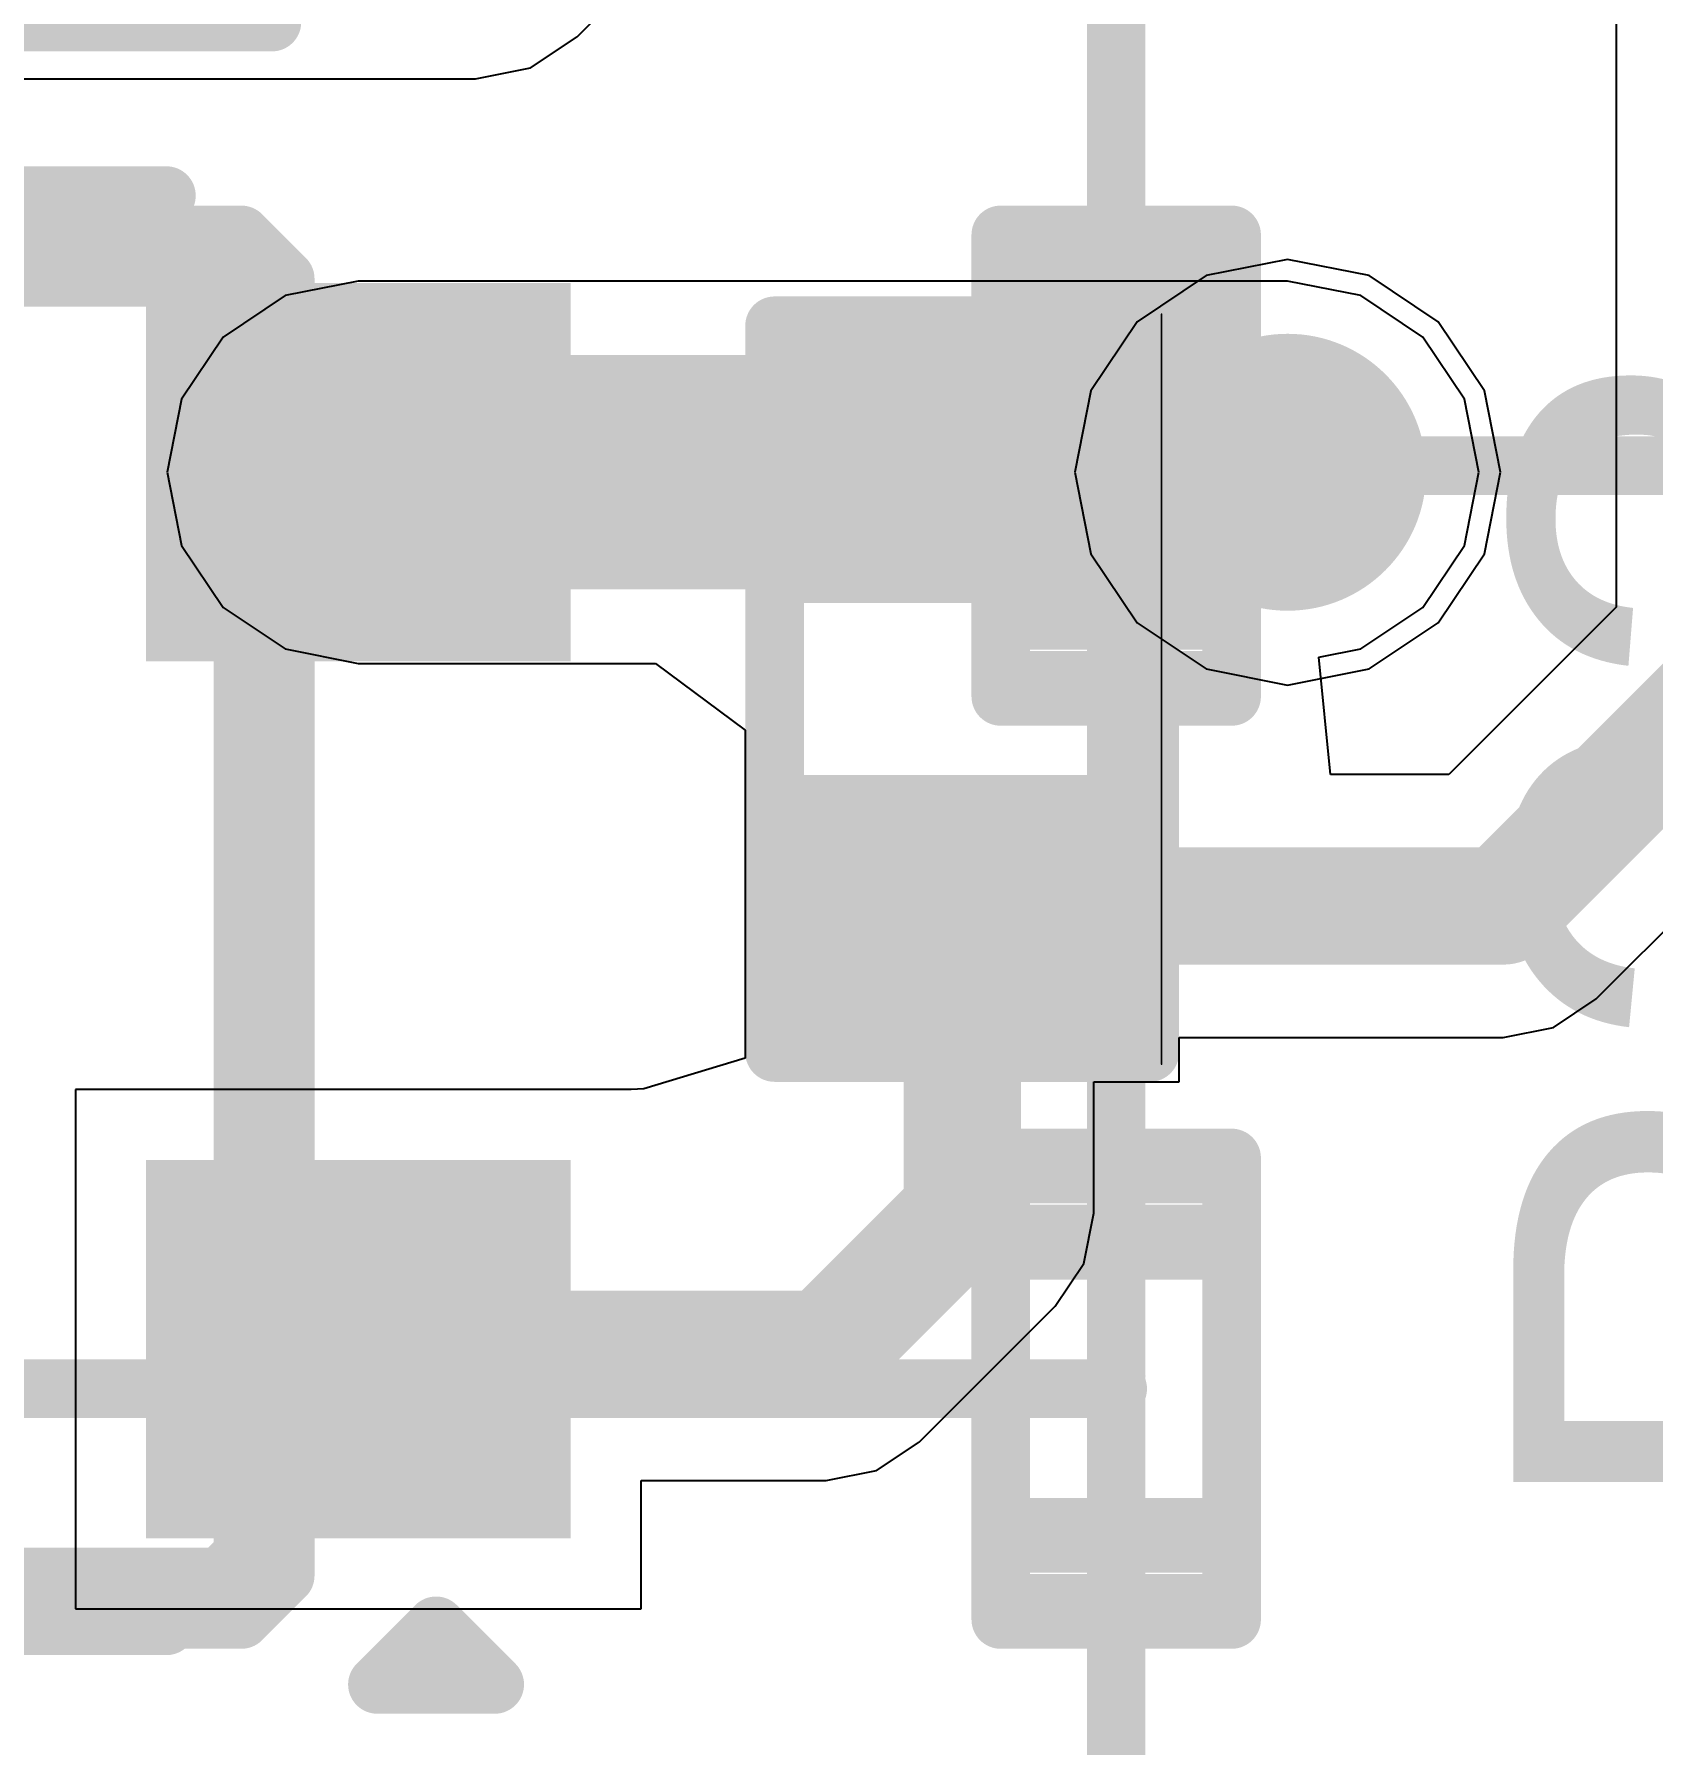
# Model space of a CAD drawing. Header units: millimetres. Extents: x -16 to 330, y -45 to 150.
# Drawn here: x 8.163 to 11.669, y 58.487 to 62.194 of the extents above; entities that cross this region are included whole.
import ezdxf

# ---------------------------------------------------------------- set-up
doc = ezdxf.new("R2010")
doc.units = ezdxf.units.MM
for name, color, linetype in [('BottomLayer', 5, 'Continuous'), ('BottomSolder', 6, 'Continuous'), ('DrillDrawing', 1, 'Continuous'), ('Mechanical13', 56, 'Continuous'), ('MidLayer1', 16, 'Continuous'), ('MidLayer2', 76, 'Continuous'), ('TopLayer', 1, 'Continuous'), ('TopOverlay', 2, 'Continuous'), ('TopPaste', 8, 'Continuous'), ('TopSolder', 216, 'Continuous'), ('ViaHoleLayer', 16, 'Continuous')]:
    doc.layers.add(name, color=color, linetype=linetype)
doc.styles.add('Arial', font='arial.ttf', dxfattribs={"height": 0.2})

# ---------------------------------------------------------------- blocks, each defined once
blk = doc.blocks.new('R___0402_88')
at = {"layer": 'TopLayer'}
for points in [[(-0.6985, -0.3175), (-0.6985, 0.3175), (-0.2413, 0.3175), (-0.2413, -0.3175)], [(0.2413, -0.3175), (0.2413, 0.3175), (0.6985, 0.3175), (0.6985, -0.3175)]]:
    blk.add_hatch(color=1, dxfattribs=at).paths.add_polyline_path(points)
at = {"layer": 'TopPaste'}
for points in [[(-0.6985, -0.3175), (-0.6985, 0.3175), (-0.2413, 0.3175), (-0.2413, -0.3175)], [(0.2413, -0.3175), (0.2413, 0.3175), (0.6985, 0.3175), (0.6985, -0.3175)]]:
    blk.add_hatch(color=8, dxfattribs=at).paths.add_polyline_path(points)
at = {"layer": 'TopSolder'}
for points in [[(-0.7535, -0.3725), (-0.7535, 0.3725), (-0.1863, 0.3725), (-0.1863, -0.3725)], [(0.1863, -0.3725), (0.1863, 0.3725), (0.7535, 0.3725), (0.7535, -0.3725)]]:
    blk.add_hatch(color=216, dxfattribs=at).paths.add_polyline_path(points)
at = {"layer": 'TopOverlay'}
for points, const_width in [([(-0.7874, 0.4064), (0.7874, 0.4064)], 0.127), ([(-0.7874, 0.4064), (-0.7874, -0.4064)], 0.127), ([(0.7874, 0.4064), (0.7874, -0.4064)], 0.127), ([(-0.7874, -0.4064), (0.7874, -0.4064)], 0.127), ([(-0.8128, -0.4318), (0.8128, -0.4318)], 0.00323)]:
    blk.add_lwpolyline(points, dxfattribs=dict(at, const_width=const_width))
for points, const_width in [([(-0.8191, 0.4064, 1), (-0.7556, 0.4064, 1)], 0.0635), ([(-0.8191, 0.4064, 1), (-0.7556, 0.4064, 1)], 0.0635), ([(0.7556, 0.4064, 1), (0.8191, 0.4064, 1)], 0.0635), ([(0.7556, 0.4064, 1), (0.8191, 0.4064, 1)], 0.0635), ([(-0.8191, -0.4064, 1), (-0.7556, -0.4064, 1)], 0.0635), ([(-0.8191, -0.4064, 1), (-0.7556, -0.4064, 1)], 0.0635), ([(0.7556, -0.4064, 1), (0.8191, -0.4064, 1)], 0.0635), ([(0.7556, -0.4064, 1), (0.8191, -0.4064, 1)], 0.0635), ([(-0.8136, -0.4318, 1), (-0.812, -0.4318, 1)], 0.00161), ([(0.812, -0.4318, 1), (0.8136, -0.4318, 1)], 0.00161)]:
    blk.add_lwpolyline(points, format="xyb", close=True, dxfattribs=dict(at, const_width=const_width))
blk = doc.blocks.new('S___23_112')
at = {"layer": 'TopLayer'}
for points in [[(-0.41, 1.46), (0.41, 1.46), (0.41, 0.54), (-0.41, 0.54)], [(-1.36, -0.54), (-0.54, -0.54), (-0.54, -1.46), (-1.36, -1.46)], [(0.54, -0.54), (1.36, -0.54), (1.36, -1.46), (0.54, -1.46)]]:
    blk.add_hatch(color=1, dxfattribs=at).paths.add_polyline_path(points)
at = {"layer": 'TopPaste'}
for points in [[(-0.41, 1.46), (0.41, 1.46), (0.41, 0.54), (-0.41, 0.54)], [(-1.36, -0.54), (-0.54, -0.54), (-0.54, -1.46), (-1.36, -1.46)], [(0.54, -0.54), (1.36, -0.54), (1.36, -1.46), (0.54, -1.46)]]:
    blk.add_hatch(color=8, dxfattribs=at).paths.add_polyline_path(points)
at = {"layer": 'TopSolder'}
for points in [[(-0.41, 1.46), (0.41, 1.46), (0.41, 0.54), (-0.41, 0.54)], [(-1.36, -0.54), (-0.54, -0.54), (-0.54, -1.46), (-1.36, -1.46)], [(0.54, -0.54), (1.36, -0.54), (1.36, -1.46), (0.54, -1.46)]]:
    blk.add_hatch(color=216, dxfattribs=at).paths.add_polyline_path(points)
at = {"layer": 'TopOverlay', "const_width": 0.127}
for points in [[(-1.5494, -0.5842), (-1.5494, 0.8128)], [(-0.5588, 0.8128), (-1.5494, 0.8128)], [(1.5494, 0.8128), (0.5588, 0.8128)], [(1.5494, -0.5842), (1.5494, 0.8128)], [(0.3302, -0.7874), (-0.3302, -0.7874)], [(-1.5494, -1.1684), (-1.6764, -1.0414)], [(-1.6764, -1.2954), (-1.6764, -1.0414)], [(-1.6764, -1.2954), (-1.5494, -1.1684)]]:
    blk.add_lwpolyline(points, dxfattribs=at)
at = {"layer": 'TopOverlay', "const_width": 0.0635}
for points in [[(-1.5812, 0.8128, 1), (-1.5176, 0.8128, 1)], [(-1.5812, 0.8128, 1), (-1.5176, 0.8128, 1)], [(-0.5905, 0.8128, 1), (-0.5271, 0.8128, 1)], [(0.5271, 0.8128, 1), (0.5905, 0.8128, 1)], [(1.5176, 0.8128, 1), (1.5812, 0.8128, 1)], [(1.5176, 0.8128, 1), (1.5812, 0.8128, 1)], [(-1.5812, -0.5842, 1), (-1.5176, -0.5842, 1)], [(1.5176, -0.5842, 1), (1.5812, -0.5842, 1)], [(-0.3619, -0.7874, 1), (-0.2984, -0.7874, 1)], [(0.2984, -0.7874, 1), (0.3619, -0.7874, 1)], [(-1.7082, -1.0414, 1), (-1.6446, -1.0414, 1)], [(-1.7082, -1.0414, 1), (-1.6446, -1.0414, 1)], [(-1.5812, -1.1684, 1), (-1.5176, -1.1684, 1)], [(-1.5812, -1.1684, 1), (-1.5176, -1.1684, 1)], [(-1.7082, -1.2954, 1), (-1.6446, -1.2954, 1)], [(-1.7082, -1.2954, 1), (-1.6446, -1.2954, 1)]]:
    blk.add_lwpolyline(points, format="xyb", close=True, dxfattribs=at)
blk = doc.blocks.new('S___23_115')
at = {"layer": 'TopLayer'}
for points in [[(-0.41, 1.46), (0.41, 1.46), (0.41, 0.54), (-0.41, 0.54)], [(-1.36, -0.54), (-0.54, -0.54), (-0.54, -1.46), (-1.36, -1.46)], [(0.54, -0.54), (1.36, -0.54), (1.36, -1.46), (0.54, -1.46)]]:
    blk.add_hatch(color=1, dxfattribs=at).paths.add_polyline_path(points)
at = {"layer": 'TopPaste'}
for points in [[(-0.41, 1.46), (0.41, 1.46), (0.41, 0.54), (-0.41, 0.54)], [(-1.36, -0.54), (-0.54, -0.54), (-0.54, -1.46), (-1.36, -1.46)], [(0.54, -0.54), (1.36, -0.54), (1.36, -1.46), (0.54, -1.46)]]:
    blk.add_hatch(color=8, dxfattribs=at).paths.add_polyline_path(points)
at = {"layer": 'TopSolder'}
for points in [[(-0.41, 1.46), (0.41, 1.46), (0.41, 0.54), (-0.41, 0.54)], [(-1.36, -0.54), (-0.54, -0.54), (-0.54, -1.46), (-1.36, -1.46)], [(0.54, -0.54), (1.36, -0.54), (1.36, -1.46), (0.54, -1.46)]]:
    blk.add_hatch(color=216, dxfattribs=at).paths.add_polyline_path(points)
at = {"layer": 'TopOverlay', "const_width": 0.127}
for points in [[(-1.5494, 0.8128), (-0.5588, 0.8128)], [(-1.5494, 0.8128), (-1.5494, -0.5842)], [(0.5588, 0.8128), (1.5494, 0.8128)], [(1.5494, 0.8128), (1.5494, -0.5842)], [(-0.3302, -0.7874), (0.3302, -0.7874)], [(-1.6764, -1.0414), (-1.6764, -1.2954)], [(-1.6764, -1.0414), (-1.5494, -1.1684)], [(-1.5494, -1.1684), (-1.6764, -1.2954)]]:
    blk.add_lwpolyline(points, dxfattribs=at)
at = {"layer": 'TopOverlay', "const_width": 0.0635}
for points in [[(-1.5812, 0.8128, 1), (-1.5176, 0.8128, 1)], [(-1.5812, 0.8128, 1), (-1.5176, 0.8128, 1)], [(-0.5905, 0.8128, 1), (-0.5271, 0.8128, 1)], [(0.5271, 0.8128, 1), (0.5905, 0.8128, 1)], [(1.5176, 0.8128, 1), (1.5812, 0.8128, 1)], [(1.5176, 0.8128, 1), (1.5812, 0.8128, 1)], [(-1.5812, -0.5842, 1), (-1.5176, -0.5842, 1)], [(1.5176, -0.5842, 1), (1.5812, -0.5842, 1)], [(-0.3619, -0.7874, 1), (-0.2984, -0.7874, 1)], [(0.2984, -0.7874, 1), (0.3619, -0.7874, 1)], [(-1.7082, -1.0414, 1), (-1.6446, -1.0414, 1)], [(-1.7082, -1.0414, 1), (-1.6446, -1.0414, 1)], [(-1.5812, -1.1684, 1), (-1.5176, -1.1684, 1)], [(-1.5812, -1.1684, 1), (-1.5176, -1.1684, 1)], [(-1.7082, -1.2954, 1), (-1.6446, -1.2954, 1)], [(-1.7082, -1.2954, 1), (-1.6446, -1.2954, 1)]]:
    blk.add_lwpolyline(points, format="xyb", close=True, dxfattribs=at)

msp = doc.modelspace()

# ---------------------------------------------------------------- hatches: boundary and pattern name
at = {"layer": 'BottomLayer'}
h = msp.add_hatch(color=5, dxfattribs=at)
edge = h.paths.add_edge_path()
edge.add_arc((10.8775, 61.2445), 0.3, 0, 360)
at = {"layer": 'BottomSolder'}
h = msp.add_hatch(color=6, dxfattribs=at)
edge = h.paths.add_edge_path()
edge.add_arc((10.8775, 61.2445), 0.15, 0, 360)
at = {"layer": 'MidLayer1'}
h = msp.add_hatch(color=16, dxfattribs=at)
edge = h.paths.add_edge_path()
edge.add_arc((10.8775, 61.2445), 0.3, 0, 360)
at = {"layer": 'MidLayer2'}
h = msp.add_hatch(color=76, dxfattribs=at)
edge = h.paths.add_edge_path()
edge.add_arc((10.8775, 61.2445), 0.3, 0, 360)
at = {"layer": 'TopLayer'}
h = msp.add_hatch(color=1, dxfattribs=at)
edge = h.paths.add_edge_path()
edge.add_arc((10.8775, 61.2445), 0.3, 0, 360)
at = {"layer": 'TopSolder'}
h = msp.add_hatch(color=216, dxfattribs=at)
edge = h.paths.add_edge_path()
edge.add_arc((10.8775, 61.2445), 0.15, 0, 360)
at = {"layer": 'ViaHoleLayer'}
h = msp.add_hatch(color=16, dxfattribs=at)
edge = h.paths.add_edge_path()
edge.add_arc((10.8775, 61.2445), 0.15, 0, 360)

# ---------------------------------------------------------------- linework, layer by layer
at = {"layer": 'BottomLayer'}
for p, q in [((9.3383, 62.1881), (10.2485, 63.0982)), ((9.2375, 62.1207), (9.3383, 62.1881)), ((9.1186, 62.097), (9.2375, 62.1207)), ((7.8486, 62.097), (9.1186, 62.097))]:
    msp.add_line(p, q, dxfattribs=at)
at = {"layer": 'DrillDrawing', "const_width": 0.0508}
for points in [[(10.6235, 61.2445), (10.8775, 61.4985)], [(10.8775, 61.4985), (11.1315, 61.2445)], [(10.6235, 61.2445), (10.8775, 60.9905)], [(10.8775, 60.9905), (11.1315, 61.2445)]]:
    msp.add_lwpolyline(points, dxfattribs=at)
at = {"layer": 'DrillDrawing', "const_width": 0.0254}
for points in [[(10.8648, 61.4985, 1), (10.8902, 61.4985, 1)], [(10.8648, 61.4985, 1), (10.8902, 61.4985, 1)], [(10.6108, 61.2445, 1), (10.6362, 61.2445, 1)], [(10.6108, 61.2445, 1), (10.6362, 61.2445, 1)], [(11.1188, 61.2445, 1), (11.1442, 61.2445, 1)], [(11.1188, 61.2445, 1), (11.1442, 61.2445, 1)], [(10.8648, 60.9905, 1), (10.8902, 60.9905, 1)], [(10.8648, 60.9905, 1), (10.8902, 60.9905, 1)]]:
    msp.add_lwpolyline(points, format="xyb", close=True, dxfattribs=at)
at = {"layer": 'Mechanical13', "const_width": 0.127}
for points in [[(10.5062, 61.2864), (10.5062, 65.2588)], [(10.5062, 61.2864), (10.5062, 65.2588)], [(10.5062, 59.2864), (10.5062, 63.2588)], [(10.5062, 59.2588), (10.5062, 63.2312)], [(10.5062, 59.2588), (10.5062, 63.2312)], [(10.5062, 59.2864), (10.5062, 62.6872)], [(7.4012, 61.7588), (8.6112, 61.7588)], [(8.5654, 61.6671), (8.6112, 61.7588)], [(8.6112, 61.7588), (8.7062, 61.6638)], [(10.2562, 61.7588), (10.7562, 61.7588)], [(10.2562, 61.7238), (10.2562, 61.7588)], [(10.7562, 61.7238), (10.7562, 61.7588)], [(7.4137, 61.7338), (8.5987, 61.7338)], [(8.5987, 61.7338), (8.6812, 61.6513)], [(10.2562, 61.7238), (10.7562, 61.7238)], [(10.2562, 61.5938), (10.2562, 61.7238)], [(10.7562, 61.5938), (10.7562, 61.7238)], [(7.4471, 61.6671), (8.5654, 61.6671)], [(8.5654, 61.6671), (8.6145, 61.6179)], [(8.6145, 61.6179), (8.7062, 61.6638)], [(8.6812, 58.8663), (8.6812, 61.6513)], [(8.7062, 58.8538), (8.7062, 61.6638)], [(8.6145, 58.8997), (8.6145, 61.6179)], [(10.2562, 61.5938), (10.7562, 61.5938)], [(10.2562, 61.5588), (10.2562, 61.5938)], [(10.7562, 61.5588), (10.7562, 61.5938)], [(10.2562, 61.5588), (10.7562, 61.5588)], [(10.2562, 60.9588), (10.2562, 61.5588)], [(10.7562, 60.9588), (10.7562, 61.5588)], [(8.6812, 61.4088), (8.7062, 61.4088)], [(8.7062, 61.4088), (8.9562, 61.4088)], [(8.9562, 61.4088), (9.0562, 61.4088)], [(8.9562, 61.0088), (8.9562, 61.4088)], [(9.0562, 61.4088), (9.2562, 61.4088)], [(9.0562, 61.0088), (9.0562, 61.4088)], [(9.2562, 61.0088), (9.2562, 61.4088)], [(10.5062, 61.2588), (18.451, 61.2588)], [(10.5062, 61.2588), (18.451, 61.2588)], [(10.5062, 57.2864), (10.5062, 61.2588)], [(10.5062, 57.2864), (10.5062, 61.2588)], [(10.5062, 57.2588), (10.5062, 61.2312)], [(10.5062, 57.2588), (10.5062, 61.2312)], [(8.6812, 61.0088), (8.7062, 61.0088)], [(8.7062, 61.0088), (8.9562, 61.0088)], [(8.9562, 61.0088), (9.0562, 61.0088)], [(9.0562, 61.0088), (9.2562, 61.0088)], [(10.2562, 60.9588), (10.7562, 60.9588)], [(10.2562, 60.9238), (10.2562, 60.9588)], [(10.7562, 60.9238), (10.7562, 60.9588)], [(10.2562, 60.9238), (10.7562, 60.9238)], [(10.2562, 60.7938), (10.2562, 60.9238)], [(10.7562, 60.7938), (10.7562, 60.9238)], [(10.2562, 60.7938), (10.7562, 60.7938)], [(10.2562, 60.7588), (10.2562, 60.7938)], [(10.7562, 60.7588), (10.7562, 60.7938)], [(10.2562, 60.7588), (10.7562, 60.7588)], [(10.2562, 59.7588), (10.7562, 59.7588)], [(10.2562, 59.7238), (10.2562, 59.7588)], [(10.7562, 59.7238), (10.7562, 59.7588)], [(10.2562, 59.7238), (10.7562, 59.7238)], [(10.2562, 59.5938), (10.2562, 59.7238)], [(10.7562, 59.5938), (10.7562, 59.7238)], [(10.2562, 59.5938), (10.7562, 59.5938)], [(10.2562, 59.5588), (10.2562, 59.5938)], [(10.7562, 59.5588), (10.7562, 59.5938)], [(10.2562, 59.5588), (10.7562, 59.5588)], [(10.2562, 58.9588), (10.2562, 59.5588)], [(10.7562, 58.9588), (10.7562, 59.5588)], [(8.6812, 59.5088), (8.7062, 59.5088)], [(8.7062, 59.5088), (8.9562, 59.5088)], [(8.9562, 59.5088), (9.0562, 59.5088)], [(8.9562, 59.1088), (8.9562, 59.5088)], [(9.0562, 59.5088), (9.2562, 59.5088)], [(9.0562, 59.1088), (9.0562, 59.5088)], [(9.2562, 59.1088), (9.2562, 59.5088)], [(2.5615, 59.2588), (10.5062, 59.2588)], [(2.5615, 59.2588), (10.5062, 59.2588)], [(8.6812, 59.1088), (8.7062, 59.1088)], [(8.7062, 59.1088), (8.9562, 59.1088)], [(8.9562, 59.1088), (9.0562, 59.1088)], [(9.0562, 59.1088), (9.2562, 59.1088)], [(10.2562, 58.9588), (10.7562, 58.9588)], [(10.2562, 58.9238), (10.2562, 58.9588)], [(10.7562, 58.9238), (10.7562, 58.9588)], [(10.2562, 58.9238), (10.7562, 58.9238)], [(10.2562, 58.7938), (10.2562, 58.9238)], [(10.7562, 58.7938), (10.7562, 58.9238)], [(8.5654, 58.8506), (8.6145, 58.8997)], [(8.5987, 58.7838), (8.6812, 58.8663)], [(8.6145, 58.8997), (8.7062, 58.8538)], [(7.4471, 58.8506), (8.5654, 58.8506)], [(8.5654, 58.8506), (8.6112, 58.7588)], [(8.6112, 58.7588), (8.7062, 58.8538)], [(10.2562, 58.7938), (10.7562, 58.7938)], [(10.2562, 58.7588), (10.2562, 58.7938)], [(10.7562, 58.7588), (10.7562, 58.7938)], [(7.4012, 58.7588), (8.6112, 58.7588)], [(7.4137, 58.7838), (8.5987, 58.7838)], [(10.2562, 58.7588), (10.7562, 58.7588)]]:
    msp.add_lwpolyline(points, dxfattribs=at)
at = {"layer": 'Mechanical13'}
for points, const_width in [([(8.5795, 61.7588, 1), (8.643, 61.7588, 1)], 0.0635), ([(8.5795, 61.7588, 1), (8.643, 61.7588, 1)], 0.0635), ([(8.5795, 61.7588, 1), (8.643, 61.7588, 1)], 0.0635), ([(10.2245, 61.7588, 1), (10.288, 61.7588, 1)], 0.0635), ([(10.2245, 61.7588, 1), (10.288, 61.7588, 1)], 0.0635), ([(10.7245, 61.7588, 1), (10.788, 61.7588, 1)], 0.0635), ([(10.7245, 61.7588, 1), (10.788, 61.7588, 1)], 0.0635), ([(8.567, 61.7338, 1), (8.6305, 61.7338, 1)], 0.0635), ([(8.567, 61.7338, 1), (8.6305, 61.7338, 1)], 0.0635), ([(10.2245, 61.7238, 1), (10.288, 61.7238, 1)], 0.0635), ([(10.2245, 61.7238, 1), (10.288, 61.7238, 1)], 0.0635), ([(10.2245, 61.7238, 1), (10.288, 61.7238, 1)], 0.0635), ([(10.7245, 61.7238, 1), (10.788, 61.7238, 1)], 0.0635), ([(10.7245, 61.7238, 1), (10.788, 61.7238, 1)], 0.0635), ([(10.7245, 61.7238, 1), (10.788, 61.7238, 1)], 0.0635), ([(8.5336, 61.6671, 1), (8.5971, 61.6671, 1)], 0.0635), ([(8.5336, 61.6671, 1), (8.5971, 61.6671, 1)], 0.0635), ([(8.5336, 61.6671, 1), (8.5971, 61.6671, 1)], 0.0635), ([(8.6495, 61.6513, 1), (8.713, 61.6513, 1)], 0.0635), ([(8.6495, 61.6513, 1), (8.713, 61.6513, 1)], 0.0635), ([(8.6745, 61.6638, 1), (8.738, 61.6638, 1)], 0.0635), ([(8.6745, 61.6638, 1), (8.738, 61.6638, 1)], 0.0635), ([(8.6745, 61.6638, 1), (8.738, 61.6638, 1)], 0.0635), ([(8.5827, 61.6179, 1), (8.6462, 61.6179, 1)], 0.0635), ([(8.5827, 61.6179, 1), (8.6462, 61.6179, 1)], 0.0635), ([(8.5827, 61.6179, 1), (8.6462, 61.6179, 1)], 0.0635), ([(10.2245, 61.5938, 1), (10.288, 61.5938, 1)], 0.0635), ([(10.2245, 61.5938, 1), (10.288, 61.5938, 1)], 0.0635), ([(10.2245, 61.5938, 1), (10.288, 61.5938, 1)], 0.0635), ([(10.7245, 61.5938, 1), (10.788, 61.5938, 1)], 0.0635), ([(10.7245, 61.5938, 1), (10.788, 61.5938, 1)], 0.0635), ([(10.7245, 61.5938, 1), (10.788, 61.5938, 1)], 0.0635), ([(10.2245, 61.5588, 1), (10.288, 61.5588, 1)], 0.0635), ([(10.2245, 61.5588, 1), (10.288, 61.5588, 1)], 0.0635), ([(10.2245, 61.5588, 1), (10.288, 61.5588, 1)], 0.0635), ([(10.7245, 61.5588, 1), (10.788, 61.5588, 1)], 0.0635), ([(10.7245, 61.5588, 1), (10.788, 61.5588, 1)], 0.0635), ([(10.7245, 61.5588, 1), (10.788, 61.5588, 1)], 0.0635), ([(8.6495, 61.4088, 1), (8.713, 61.4088, 1)], 0.0635), ([(8.6745, 61.4088, 1), (8.738, 61.4088, 1)], 0.0635), ([(8.6745, 61.4088, 1), (8.738, 61.4088, 1)], 0.0635), ([(8.9245, 61.4088, 1), (8.988, 61.4088, 1)], 0.0635), ([(8.9245, 61.4088, 1), (8.988, 61.4088, 1)], 0.0635), ([(8.9245, 61.4088, 1), (8.988, 61.4088, 1)], 0.0635), ([(9.0245, 61.4088, 1), (9.088, 61.4088, 1)], 0.0635), ([(9.0245, 61.4088, 1), (9.088, 61.4088, 1)], 0.0635), ([(9.0245, 61.4088, 1), (9.088, 61.4088, 1)], 0.0635), ([(9.2245, 61.4088, 1), (9.288, 61.4088, 1)], 0.0635), ([(9.2245, 61.4088, 1), (9.288, 61.4088, 1)], 0.0635), ([(10.4745, 61.2864, 1), (10.538, 61.2864, 1)], 0.0635), ([(10.4745, 61.2864, 1), (10.538, 61.2864, 1)], 0.0635), ([(10.5094, 61.2588, 1), (10.5031, 61.2588, 1)], 0.127), ([(10.5094, 61.2588, 1), (10.5031, 61.2588, 1)], 0.127), ([(10.4713, 61.2588, 1), (10.5348, 61.2588, 1)], 0.0635), ([(10.4713, 61.2588, 1), (10.5348, 61.2588, 1)], 0.0635), ([(10.4745, 61.2588, 1), (10.538, 61.2588, 1)], 0.0635), ([(10.4745, 61.2588, 1), (10.538, 61.2588, 1)], 0.0635), ([(10.4745, 61.2588, 1), (10.538, 61.2588, 1)], 0.0635), ([(10.4745, 61.2588, 1), (10.538, 61.2588, 1)], 0.0635), ([(10.4777, 61.2588, 1), (10.5412, 61.2588, 1)], 0.0635), ([(10.4777, 61.2588, 1), (10.5412, 61.2588, 1)], 0.0635), ([(10.4745, 61.2312, 1), (10.538, 61.2312, 1)], 0.0635), ([(10.4745, 61.2312, 1), (10.538, 61.2312, 1)], 0.0635), ([(8.6495, 61.0088, 1), (8.713, 61.0088, 1)], 0.0635), ([(8.6745, 61.0088, 1), (8.738, 61.0088, 1)], 0.0635), ([(8.6745, 61.0088, 1), (8.738, 61.0088, 1)], 0.0635), ([(8.9245, 61.0088, 1), (8.988, 61.0088, 1)], 0.0635), ([(8.9245, 61.0088, 1), (8.988, 61.0088, 1)], 0.0635), ([(8.9245, 61.0088, 1), (8.988, 61.0088, 1)], 0.0635), ([(9.0245, 61.0088, 1), (9.088, 61.0088, 1)], 0.0635), ([(9.0245, 61.0088, 1), (9.088, 61.0088, 1)], 0.0635), ([(9.0245, 61.0088, 1), (9.088, 61.0088, 1)], 0.0635), ([(9.2245, 61.0088, 1), (9.288, 61.0088, 1)], 0.0635), ([(9.2245, 61.0088, 1), (9.288, 61.0088, 1)], 0.0635), ([(10.2245, 60.9588, 1), (10.288, 60.9588, 1)], 0.0635), ([(10.2245, 60.9588, 1), (10.288, 60.9588, 1)], 0.0635), ([(10.2245, 60.9588, 1), (10.288, 60.9588, 1)], 0.0635), ([(10.7245, 60.9588, 1), (10.788, 60.9588, 1)], 0.0635), ([(10.7245, 60.9588, 1), (10.788, 60.9588, 1)], 0.0635), ([(10.7245, 60.9588, 1), (10.788, 60.9588, 1)], 0.0635), ([(10.2245, 60.9238, 1), (10.288, 60.9238, 1)], 0.0635), ([(10.2245, 60.9238, 1), (10.288, 60.9238, 1)], 0.0635), ([(10.2245, 60.9238, 1), (10.288, 60.9238, 1)], 0.0635), ([(10.7245, 60.9238, 1), (10.788, 60.9238, 1)], 0.0635), ([(10.7245, 60.9238, 1), (10.788, 60.9238, 1)], 0.0635), ([(10.7245, 60.9238, 1), (10.788, 60.9238, 1)], 0.0635), ([(10.2245, 60.7938, 1), (10.288, 60.7938, 1)], 0.0635), ([(10.2245, 60.7938, 1), (10.288, 60.7938, 1)], 0.0635), ([(10.2245, 60.7938, 1), (10.288, 60.7938, 1)], 0.0635), ([(10.7245, 60.7938, 1), (10.788, 60.7938, 1)], 0.0635), ([(10.7245, 60.7938, 1), (10.788, 60.7938, 1)], 0.0635), ([(10.7245, 60.7938, 1), (10.788, 60.7938, 1)], 0.0635), ([(10.2245, 60.7588, 1), (10.288, 60.7588, 1)], 0.0635), ([(10.2245, 60.7588, 1), (10.288, 60.7588, 1)], 0.0635), ([(10.7245, 60.7588, 1), (10.788, 60.7588, 1)], 0.0635), ([(10.7245, 60.7588, 1), (10.788, 60.7588, 1)], 0.0635), ([(10.2245, 59.7588, 1), (10.288, 59.7588, 1)], 0.0635), ([(10.2245, 59.7588, 1), (10.288, 59.7588, 1)], 0.0635), ([(10.7245, 59.7588, 1), (10.788, 59.7588, 1)], 0.0635), ([(10.7245, 59.7588, 1), (10.788, 59.7588, 1)], 0.0635), ([(10.2245, 59.7238, 1), (10.288, 59.7238, 1)], 0.0635), ([(10.2245, 59.7238, 1), (10.288, 59.7238, 1)], 0.0635), ([(10.2245, 59.7238, 1), (10.288, 59.7238, 1)], 0.0635), ([(10.7245, 59.7238, 1), (10.788, 59.7238, 1)], 0.0635), ([(10.7245, 59.7238, 1), (10.788, 59.7238, 1)], 0.0635), ([(10.7245, 59.7238, 1), (10.788, 59.7238, 1)], 0.0635), ([(10.2245, 59.5938, 1), (10.288, 59.5938, 1)], 0.0635), ([(10.2245, 59.5938, 1), (10.288, 59.5938, 1)], 0.0635), ([(10.2245, 59.5938, 1), (10.288, 59.5938, 1)], 0.0635), ([(10.7245, 59.5938, 1), (10.788, 59.5938, 1)], 0.0635), ([(10.7245, 59.5938, 1), (10.788, 59.5938, 1)], 0.0635), ([(10.7245, 59.5938, 1), (10.788, 59.5938, 1)], 0.0635), ([(10.2245, 59.5588, 1), (10.288, 59.5588, 1)], 0.0635), ([(10.2245, 59.5588, 1), (10.288, 59.5588, 1)], 0.0635), ([(10.2245, 59.5588, 1), (10.288, 59.5588, 1)], 0.0635), ([(10.7245, 59.5588, 1), (10.788, 59.5588, 1)], 0.0635), ([(10.7245, 59.5588, 1), (10.788, 59.5588, 1)], 0.0635), ([(10.7245, 59.5588, 1), (10.788, 59.5588, 1)], 0.0635), ([(8.6495, 59.5088, 1), (8.713, 59.5088, 1)], 0.0635), ([(8.6745, 59.5088, 1), (8.738, 59.5088, 1)], 0.0635), ([(8.6745, 59.5088, 1), (8.738, 59.5088, 1)], 0.0635), ([(8.9245, 59.5088, 1), (8.988, 59.5088, 1)], 0.0635), ([(8.9245, 59.5088, 1), (8.988, 59.5088, 1)], 0.0635), ([(8.9245, 59.5088, 1), (8.988, 59.5088, 1)], 0.0635), ([(9.0245, 59.5088, 1), (9.088, 59.5088, 1)], 0.0635), ([(9.0245, 59.5088, 1), (9.088, 59.5088, 1)], 0.0635), ([(9.0245, 59.5088, 1), (9.088, 59.5088, 1)], 0.0635), ([(9.2245, 59.5088, 1), (9.288, 59.5088, 1)], 0.0635), ([(9.2245, 59.5088, 1), (9.288, 59.5088, 1)], 0.0635), ([(10.4745, 59.2864, 1), (10.538, 59.2864, 1)], 0.0635), ([(10.4745, 59.2864, 1), (10.538, 59.2864, 1)], 0.0635), ([(10.5094, 59.2588, 1), (10.5031, 59.2588, 1)], 0.127), ([(10.5094, 59.2588, 1), (10.5031, 59.2588, 1)], 0.127), ([(10.4713, 59.2588, 1), (10.5348, 59.2588, 1)], 0.0635), ([(10.4713, 59.2588, 1), (10.5348, 59.2588, 1)], 0.0635), ([(10.4745, 59.2588, 1), (10.538, 59.2588, 1)], 0.0635), ([(10.4745, 59.2588, 1), (10.538, 59.2588, 1)], 0.0635), ([(10.4745, 59.2588, 1), (10.538, 59.2588, 1)], 0.0635), ([(10.4745, 59.2588, 1), (10.538, 59.2588, 1)], 0.0635), ([(10.4777, 59.2588, 1), (10.5412, 59.2588, 1)], 0.0635), ([(10.4777, 59.2588, 1), (10.5412, 59.2588, 1)], 0.0635), ([(8.6495, 59.1088, 1), (8.713, 59.1088, 1)], 0.0635), ([(8.6745, 59.1088, 1), (8.738, 59.1088, 1)], 0.0635), ([(8.6745, 59.1088, 1), (8.738, 59.1088, 1)], 0.0635), ([(8.9245, 59.1088, 1), (8.988, 59.1088, 1)], 0.0635), ([(8.9245, 59.1088, 1), (8.988, 59.1088, 1)], 0.0635), ([(8.9245, 59.1088, 1), (8.988, 59.1088, 1)], 0.0635), ([(9.0245, 59.1088, 1), (9.088, 59.1088, 1)], 0.0635), ([(9.0245, 59.1088, 1), (9.088, 59.1088, 1)], 0.0635), ([(9.0245, 59.1088, 1), (9.088, 59.1088, 1)], 0.0635), ([(9.2245, 59.1088, 1), (9.288, 59.1088, 1)], 0.0635), ([(9.2245, 59.1088, 1), (9.288, 59.1088, 1)], 0.0635), ([(10.2245, 58.9588, 1), (10.288, 58.9588, 1)], 0.0635), ([(10.2245, 58.9588, 1), (10.288, 58.9588, 1)], 0.0635), ([(10.2245, 58.9588, 1), (10.288, 58.9588, 1)], 0.0635), ([(10.7245, 58.9588, 1), (10.788, 58.9588, 1)], 0.0635), ([(10.7245, 58.9588, 1), (10.788, 58.9588, 1)], 0.0635), ([(10.7245, 58.9588, 1), (10.788, 58.9588, 1)], 0.0635), ([(10.2245, 58.9238, 1), (10.288, 58.9238, 1)], 0.0635), ([(10.2245, 58.9238, 1), (10.288, 58.9238, 1)], 0.0635), ([(10.2245, 58.9238, 1), (10.288, 58.9238, 1)], 0.0635), ([(10.7245, 58.9238, 1), (10.788, 58.9238, 1)], 0.0635), ([(10.7245, 58.9238, 1), (10.788, 58.9238, 1)], 0.0635), ([(10.7245, 58.9238, 1), (10.788, 58.9238, 1)], 0.0635), ([(8.5827, 58.8997, 1), (8.6462, 58.8997, 1)], 0.0635), ([(8.5827, 58.8997, 1), (8.6462, 58.8997, 1)], 0.0635), ([(8.5827, 58.8997, 1), (8.6462, 58.8997, 1)], 0.0635), ([(8.6495, 58.8663, 1), (8.713, 58.8663, 1)], 0.0635), ([(8.6495, 58.8663, 1), (8.713, 58.8663, 1)], 0.0635), ([(8.5336, 58.8506, 1), (8.5971, 58.8506, 1)], 0.0635), ([(8.5336, 58.8506, 1), (8.5971, 58.8506, 1)], 0.0635), ([(8.5336, 58.8506, 1), (8.5971, 58.8506, 1)], 0.0635), ([(8.6745, 58.8538, 1), (8.738, 58.8538, 1)], 0.0635), ([(8.6745, 58.8538, 1), (8.738, 58.8538, 1)], 0.0635), ([(8.6745, 58.8538, 1), (8.738, 58.8538, 1)], 0.0635), ([(10.2245, 58.7938, 1), (10.288, 58.7938, 1)], 0.0635), ([(10.2245, 58.7938, 1), (10.288, 58.7938, 1)], 0.0635), ([(10.2245, 58.7938, 1), (10.288, 58.7938, 1)], 0.0635), ([(10.7245, 58.7938, 1), (10.788, 58.7938, 1)], 0.0635), ([(10.7245, 58.7938, 1), (10.788, 58.7938, 1)], 0.0635), ([(10.7245, 58.7938, 1), (10.788, 58.7938, 1)], 0.0635), ([(8.567, 58.7838, 1), (8.6305, 58.7838, 1)], 0.0635), ([(8.567, 58.7838, 1), (8.6305, 58.7838, 1)], 0.0635), ([(8.5795, 58.7588, 1), (8.643, 58.7588, 1)], 0.0635), ([(8.5795, 58.7588, 1), (8.643, 58.7588, 1)], 0.0635), ([(8.5795, 58.7588, 1), (8.643, 58.7588, 1)], 0.0635), ([(10.2245, 58.7588, 1), (10.288, 58.7588, 1)], 0.0635), ([(10.2245, 58.7588, 1), (10.288, 58.7588, 1)], 0.0635), ([(10.7245, 58.7588, 1), (10.788, 58.7588, 1)], 0.0635), ([(10.7245, 58.7588, 1), (10.788, 58.7588, 1)], 0.0635)]:
    msp.add_lwpolyline(points, format="xyb", close=True, dxfattribs=dict(at, const_width=const_width))
at = {"layer": 'MidLayer1'}
for p, q in [((10.8775, 61.7058), (10.701, 61.6707)), ((11.0541, 61.6707), (10.8775, 61.7058)), ((10.701, 61.6707), (10.5514, 61.5707)), ((11.2037, 61.5707), (11.0541, 61.6707)), ((10.5514, 61.5707), (10.4514, 61.4211)), ((11.3037, 61.4211), (11.2037, 61.5707)), ((10.4514, 61.4211), (10.4163, 61.2445)), ((11.3388, 61.2445), (11.3037, 61.4211)), ((10.4163, 61.2445), (10.4514, 61.068)), ((11.3037, 61.068), (11.3388, 61.2445)), ((10.4514, 61.068), (10.5514, 60.9184)), ((11.2037, 60.9184), (11.3037, 61.068)), ((10.5514, 60.9184), (10.701, 60.8184)), ((11.0541, 60.8184), (11.2037, 60.9184)), ((10.701, 60.8184), (10.8775, 60.7833)), ((10.8775, 60.7833), (11.0541, 60.8184))]:
    msp.add_line(p, q, dxfattribs=at)
at = {"layer": 'TopLayer'}
for p, q in [((11.5896, 62.6082), (11.5896, 60.9525)), ((8.8646, 61.6589), (8.706, 61.6274)), ((10.8775, 61.6589), (8.8646, 61.6589)), ((11.0361, 61.6274), (10.8775, 61.6589)), ((8.706, 61.6274), (8.5716, 61.5375)), ((11.1705, 61.5375), (11.0361, 61.6274)), ((8.5716, 61.5375), (8.4818, 61.4031)), ((11.2604, 61.4031), (11.1705, 61.5375)), ((8.4818, 61.4031), (8.4502, 61.2445)), ((11.2919, 61.2445), (11.2604, 61.4031)), ((8.4502, 61.2445), (8.4818, 61.086)), ((11.2604, 61.086), (11.2919, 61.2445)), ((8.4818, 61.086), (8.5716, 60.9515)), ((11.1705, 60.9515), (11.2604, 61.086)), ((8.5716, 60.9515), (8.706, 60.8617)), ((11.0361, 60.8617), (11.1705, 60.9515)), ((11.5896, 60.9525), (11.2267, 60.5896)), ((8.706, 60.8617), (8.8646, 60.8302)), ((10.9451, 60.8436), (11.0361, 60.8617)), ((8.8646, 60.8302), (9.5086, 60.8302)), ((9.5086, 60.8302), (9.7028, 60.6857)), ((10.9701, 60.5896), (10.9451, 60.8436)), ((9.7028, 60.6857), (9.7028, 60.5762)), ((9.7028, 60.5762), (9.7028, 59.975)), ((11.2267, 60.5896), (10.9701, 60.5896)), ((11.5461, 60.1033), (11.8248, 60.382)), ((11.4537, 60.0416), (11.5461, 60.1033)), ((11.3447, 60.0199), (11.4537, 60.0416)), ((10.6426, 59.9237), (10.6426, 60.0199)), ((10.6426, 60.0199), (11.3447, 60.0199)), ((11.3447, 60.0199), (11.3447, 60.0199)), ((9.7028, 59.975), (9.4832, 59.9088)), ((9.4557, 59.9069), (8.2522, 59.9069)), ((8.2522, 59.9069), (8.2522, 58.7821)), ((9.4832, 59.9088), (9.4557, 59.9069)), ((10.4576, 59.6392), (10.4576, 59.9237)), ((10.4576, 59.9237), (10.6426, 59.9237)), ((10.4359, 59.5302), (10.4576, 59.6392)), ((10.3741, 59.4378), (10.4359, 59.5302)), ((10.0795, 59.1431), (10.3741, 59.4378)), ((10.3741, 59.4378), (10.3741, 59.4378)), ((9.987, 59.0814), (10.0795, 59.1431)), ((9.878, 59.0597), (9.987, 59.0814)), ((9.477, 58.7821), (9.477, 59.0597)), ((9.477, 59.0597), (9.878, 59.0597)), ((9.878, 59.0597), (9.878, 59.0597)), ((8.2522, 58.7821), (9.477, 58.7821))]:
    msp.add_line(p, q, dxfattribs=at)
for points, const_width in [([(8.8646, 61.2445), (10.1727, 61.2445)], 0.508), ([(10.1727, 61.2445), (10.8775, 61.2445)], 0.508), ([(11.3447, 60.3047), (11.8745, 60.8345)], 0.254), ([(10.1727, 60.3047), (11.3447, 60.3047)], 0.254), ([(10.1727, 59.6392), (10.1727, 60.3047)], 0.254), ([(9.878, 59.3445), (10.1727, 59.6392)], 0.254), ([(8.8646, 59.3445), (9.878, 59.3445)], 0.254)]:
    msp.add_lwpolyline(points, dxfattribs=dict(at, const_width=const_width))
for points, const_width in [([(8.7376, 61.2445, 1), (8.9916, 61.2445, 1)], 0.254), ([(10.0457, 61.2445, 1), (10.2997, 61.2445, 1)], 0.254), ([(10.0457, 61.2445, 1), (10.2997, 61.2445, 1)], 0.254), ([(10.7505, 61.2445, 1), (11.0045, 61.2445, 1)], 0.254), ([(10.1092, 60.3047, 1), (10.2362, 60.3047, 1)], 0.127), ([(10.1092, 60.3047, 1), (10.2362, 60.3047, 1)], 0.127), ([(11.2812, 60.3047, 1), (11.4082, 60.3047, 1)], 0.127), ([(11.2812, 60.3047, 1), (11.4082, 60.3047, 1)], 0.127), ([(10.1092, 59.6392, 1), (10.2362, 59.6392, 1)], 0.127), ([(10.1092, 59.6392, 1), (10.2362, 59.6392, 1)], 0.127), ([(8.8011, 59.3445, 1), (8.9281, 59.3445, 1)], 0.127), ([(9.8145, 59.3445, 1), (9.9415, 59.3445, 1)], 0.127), ([(9.8145, 59.3445, 1), (9.9415, 59.3445, 1)], 0.127)]:
    msp.add_lwpolyline(points, format="xyb", close=True, dxfattribs=dict(at, const_width=const_width))

# ---------------------------------------------------------------- block references
for name, p, rotation in [('S___23_112', (7.8646, 63.7693), 270), ('S___23_115', (7.8646, 60.2945), 90), ('R___0402_88', (10.1727, 60.7746), 90)]:
    msp.add_blockref(name, p, dxfattribs=dict(rotation=rotation))

# ---------------------------------------------------------------- texts
at = {"layer": 'TopOverlay', "style": 'Arial'}
msp.add_text('R23', height=1.016, rotation=90, dxfattribs=at).set_placement((12.3823, 58.9403))

doc.saveas('drawing.dxf')
